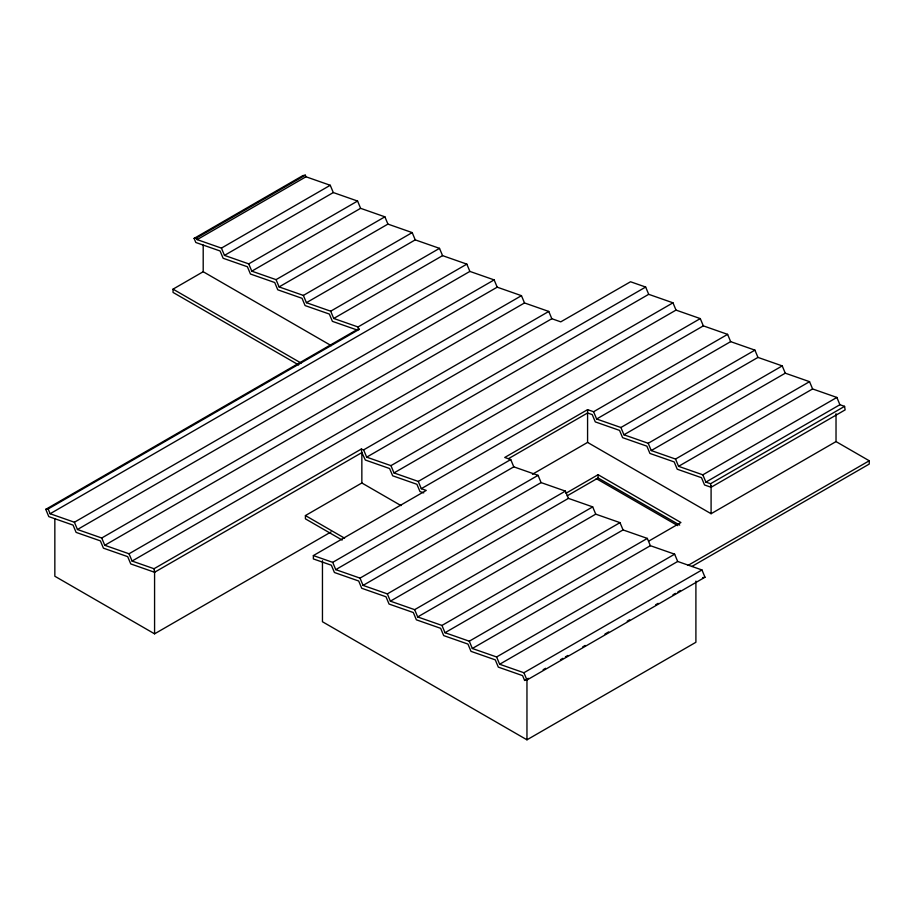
<?xml version="1.0" encoding="UTF-8"?>
<svg xmlns="http://www.w3.org/2000/svg" width="915" height="915" viewBox="0 0 915 915"><rect width="100%" height="100%" fill="white"/><g stroke="black" fill="none" stroke-linecap="round" stroke-linejoin="round"><path stroke-width="1.37" d="M194.106 238.392L196.485 238.026L197.148 239.616L221.419 248.114L224.472 255.388L248.743 263.875L251.785 271.16L276.056 279.647L279.098 286.921L303.368 295.419L306.411 302.693L330.681 311.192L333.735 318.466L358.005 326.964L359.046 329.457L356.667 329.835L332.397 321.348L329.354 314.062L305.084 305.576L302.041 298.301L277.771 289.803L274.729 282.529L250.458 274.031L247.405 266.757L223.134 258.259L220.092 250.984L195.821 242.498L194.106 238.392L302.934 175.566L305.313 175.188L305.976 176.778L330.246 185.276L333.3 192.55L357.571 201.048L360.613 208.323L384.883 216.821L387.926 224.095L412.196 232.593L415.238 239.867L439.509 248.354L442.563 255.64L466.833 264.126L469.875 271.412L494.146 279.899L497.188 287.173L521.459 295.671L524.501 302.945L548.771 311.443L551.825 318.717L560.758 321.851L630.538 281.763L645.658 287.047L648.701 294.321L672.971 302.819L676.013 310.094L700.284 318.592L703.338 325.866L727.608 334.364L730.65 341.638L754.921 350.136L757.963 357.41L782.233 365.897L785.276 373.183L809.546 381.669L812.6 388.944L836.87 397.442L839.913 404.716L844.579 406.351L845.128 409.886L711.092 487.272L704.55 484.973L701.508 477.699L677.237 469.212L674.195 461.926L649.925 453.44L646.871 446.154L622.6 437.667L619.558 430.393L595.288 421.895L592.245 414.621L587.579 412.985L508.466 458.667M196.485 238.026L305.313 175.188M197.148 239.616L305.976 176.778M221.419 248.114L330.246 185.276M224.472 255.388L333.3 192.55M298.645 364.936L173.038 292.423L173.038 289.14L203.199 271.721L331.276 345.664M248.743 263.875L357.571 201.048M251.785 271.16L360.613 208.323M276.056 279.647L384.883 216.821M279.098 286.921L387.926 224.095M303.368 295.419L412.196 232.593M306.411 302.693L415.238 239.867M330.681 311.192L439.509 248.354M333.735 318.466L442.563 255.64M358.005 326.964L466.833 264.126M423.725 492.888L419.974 491.572L416.931 484.298L392.661 475.8L389.607 468.526L365.337 460.028L361.848 452.605L154.578 572.264L130.754 563.926L127.7 556.652L103.429 548.165L100.387 540.879L76.117 532.393L73.074 525.107L48.804 516.62L45.761 509.346L358.749 328.645M45.75 509.335L48.129 508.957L359.046 329.457M48.129 508.957L50.131 513.738L469.875 271.412M50.131 513.738L74.401 522.236L494.146 279.899M74.401 522.236L77.455 529.51L497.188 287.173M77.455 529.51L101.725 538.009L521.459 295.671M101.725 538.009L104.767 545.283L524.501 302.945M104.767 545.283L129.038 553.781L548.771 311.443M129.038 553.781L132.08 561.055L551.825 318.717M132.08 561.055L154.029 568.73L361.299 449.059L363.621 449.883L366.675 457.157L390.945 465.644L393.988 472.929L418.258 481.416L421.3 488.69L426.23 490.417L313.365 555.577L313.365 558.928L331.379 565.23L334.421 572.504L358.691 581.002L361.734 588.276L386.004 596.774L389.058 604.049L413.328 612.535L416.371 619.821L440.641 628.308L443.684 635.593L467.954 644.08L470.996 651.354L495.267 659.852L498.32 667.126L522.591 675.625L524.604 680.44L526.96 680.017L704.996 577.228L701.954 569.953L677.683 561.467L674.641 554.181L650.371 545.695L647.328 538.409L623.058 529.922L620.004 522.648L595.734 514.15L592.691 506.876L568.421 498.378L565.379 491.103L541.108 482.605L538.066 475.331L513.795 466.844L510.742 459.559L504.748 457.466L587.579 409.646L593.572 411.739L596.626 419.013L620.896 427.511L623.938 434.785L648.209 443.283L651.251 450.557L675.522 459.056L678.564 466.33L702.834 474.828L705.888 482.102L710.543 483.726L844.579 406.351M363.621 449.883L645.658 287.047M366.675 457.157L648.701 294.321M390.945 465.644L672.971 302.819M342.153 540.056L305.416 518.851L305.416 515.568L361.848 482.983L401.033 505.606M393.988 472.929L676.013 310.094M418.258 481.416L700.284 318.592M54.843 518.679L54.843 576.244L154.578 633.832L331.013 531.97M421.3 488.69L703.338 325.866M313.365 555.577L332.705 562.348L510.742 459.559M593.572 411.739L727.608 334.364M332.705 562.348L335.748 569.633L513.795 466.844M596.626 419.013L730.65 341.638M532.427 474.256L587.579 442.414L711.092 513.715L836.024 441.59L869.25 460.771L869.25 464.054L691.82 566.488M335.748 569.633L360.018 578.12L538.066 475.331M620.896 427.511L754.921 350.136M360.018 578.12L363.072 585.394L541.108 482.605M623.938 434.785L757.963 357.41M363.072 585.394L387.342 593.892L565.379 491.103M648.209 443.283L782.233 365.897M565.95 493.254L598.09 474.702L680.932 522.534L648.792 541.085M567.197 495.827L598.09 477.985L679.696 525.096M387.342 593.892L390.385 601.166L568.421 498.378M651.251 450.557L785.276 373.183M390.385 601.166L414.655 609.664L592.691 506.876M675.522 459.056L809.546 381.669M414.655 609.664L417.697 616.939L595.734 514.15M678.564 466.33L812.6 388.944M417.697 616.939L441.968 625.437L620.004 522.648M702.834 474.828L836.87 397.442M441.968 625.437L445.01 632.711L623.058 529.922M705.888 482.102L839.913 404.716M445.01 632.711L469.281 641.209L647.328 538.409M469.281 641.209L472.334 648.483L650.371 545.695M472.334 648.483L496.605 656.97L674.641 554.181M496.605 656.97L499.647 664.256L677.683 561.467M688.126 565.344L869.25 460.771M499.647 664.256L523.918 672.742L701.954 569.953M524.604 680.44L528.31 678.289M543.144 669.723L545.615 668.305M560.449 659.738L562.931 658.308M565.401 656.879L567.872 655.449M582.706 646.882L585.177 645.464M604.964 634.038L608.669 631.899M627.221 621.194L629.692 619.764M655.655 604.769L658.125 603.34M672.96 594.773L675.442 593.355M677.912 591.925L680.383 590.495M322.457 560.735L322.457 621.743L526.96 739.812L695.903 642.273L695.903 581.105M702.64 577.651L704.996 577.228M596.225 478.579L677.752 525.645M173.038 289.14L301.104 363.083M305.416 515.568L344.6 538.192M523.918 672.742L526.96 680.017M710.543 483.726L711.092 487.272M361.299 449.059L361.848 452.605M154.029 568.73L154.578 572.264M836.024 413.706L836.024 441.59M711.092 485.842L711.092 513.715M598.09 474.702L598.09 477.985M587.579 409.646L587.579 442.414M526.96 680.074L526.96 739.812M361.848 452.536L361.848 482.983M203.199 245.071L203.199 271.721M154.578 570.823L154.578 633.832"/></g></svg>
